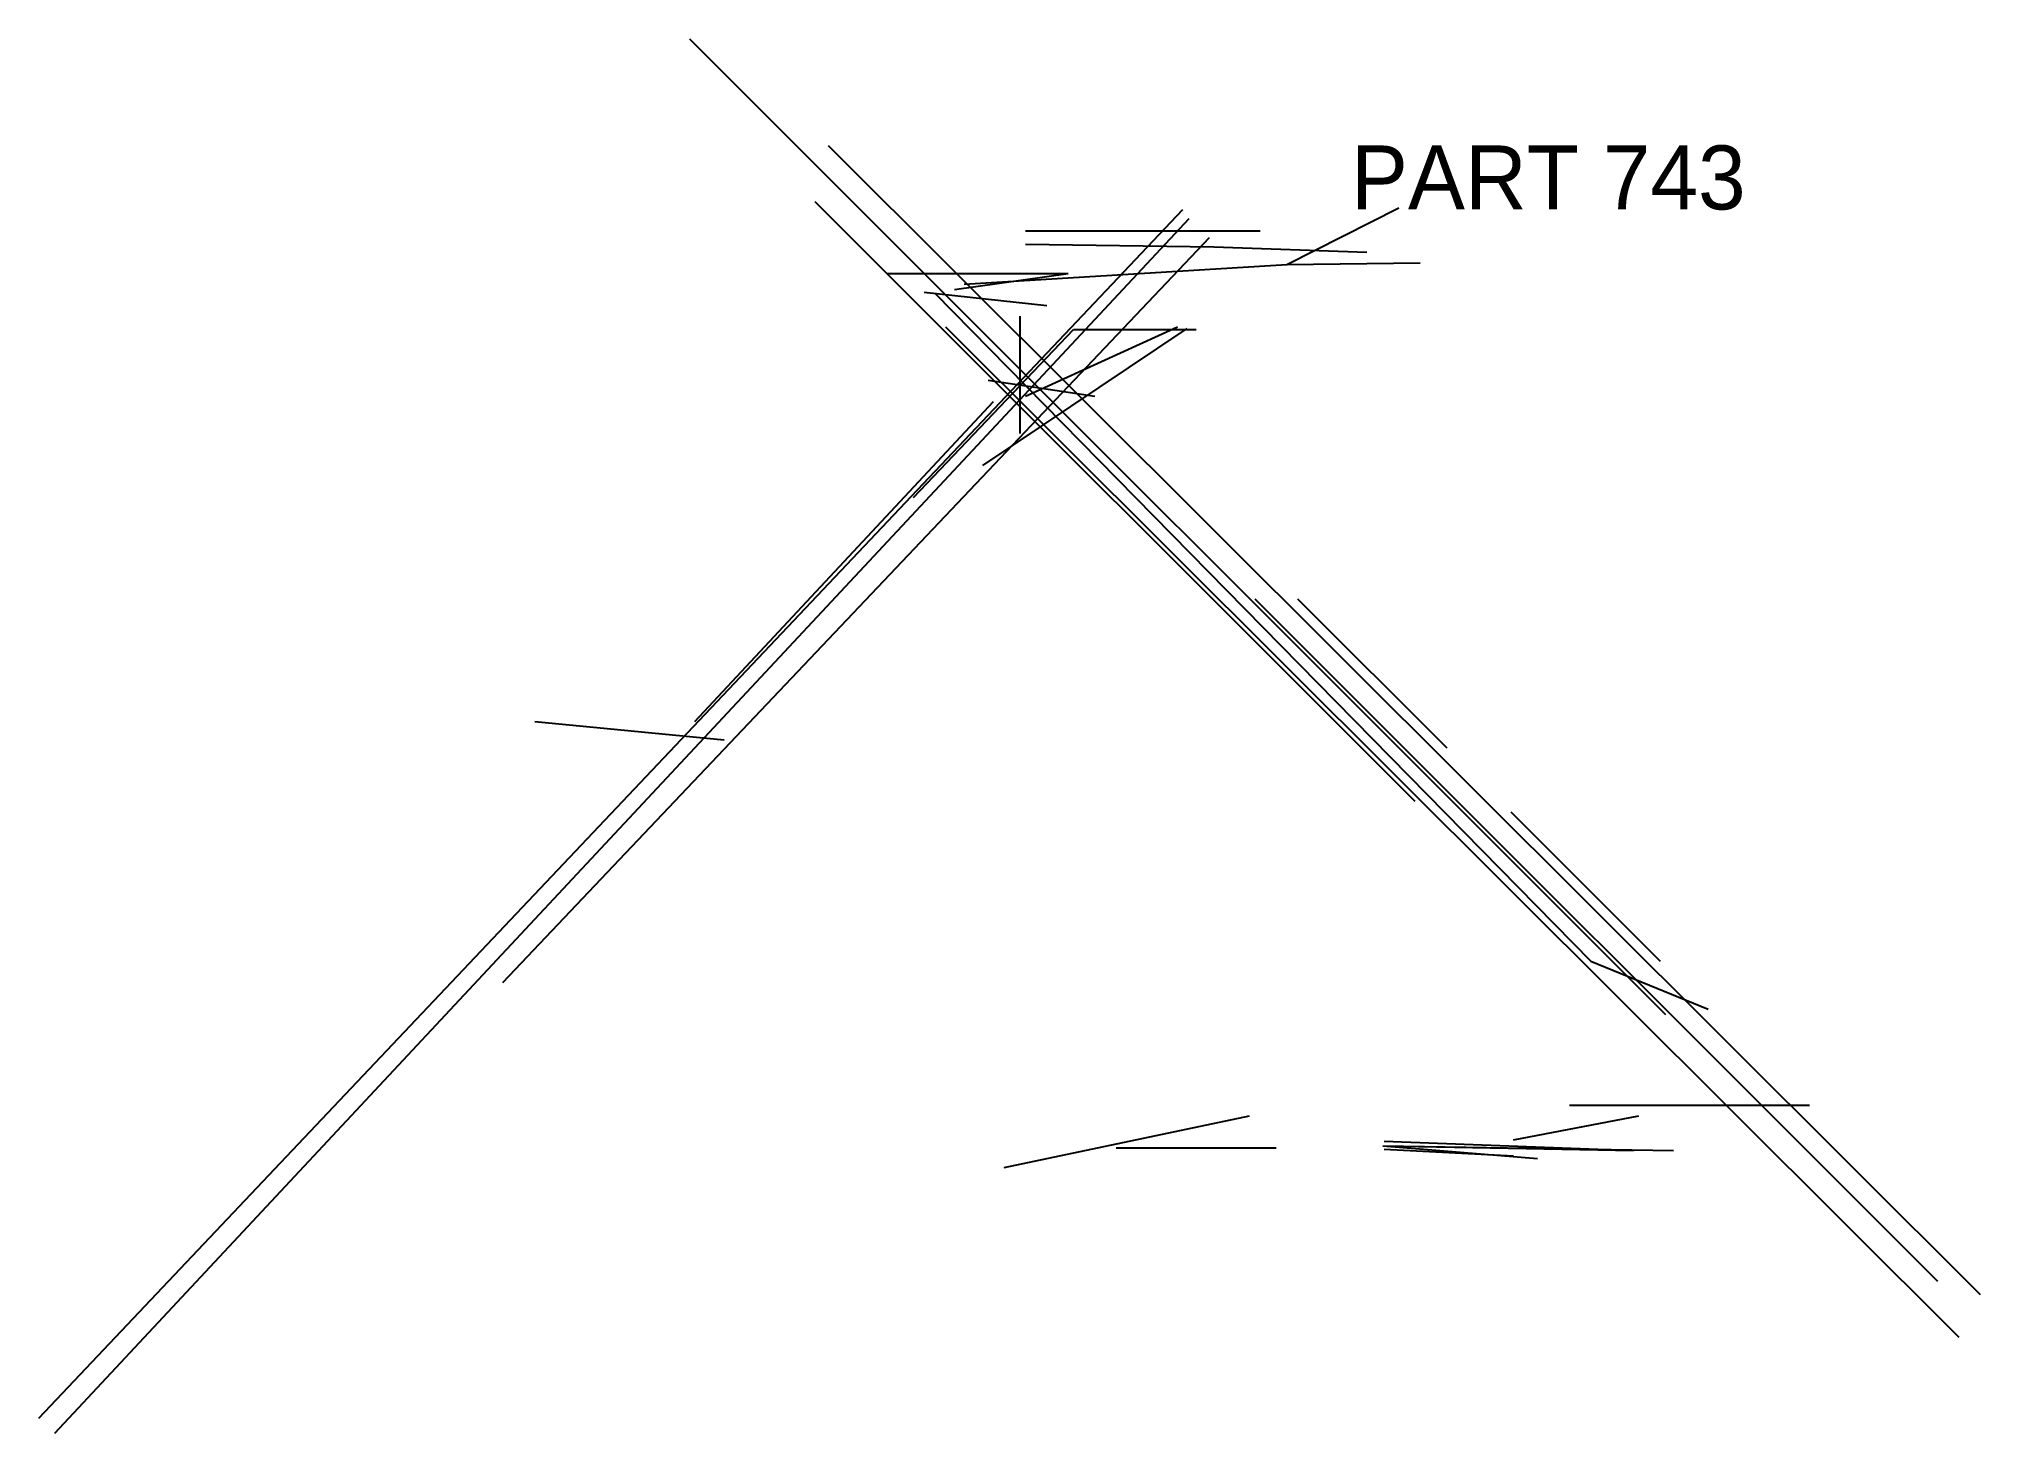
# Model space of a CAD drawing. Header units: millimetres. Extents: x 1101 to 1465, y 482 to 743.
import ezdxf

# ---------------------------------------------------------------- set-up
doc = ezdxf.new("R2010")
doc.units = ezdxf.units.MM
doc.layers.add('ANNOTATIONS', color=3, linetype='Continuous')
doc.layers.add('GEOMETRY', color=7, linetype='Continuous')

msp = doc.modelspace()

# ---------------------------------------------------------------- linework, layer by layer
at = {"layer": 'GEOMETRY'}
for p, q in [((1223, 743), (1406, 560)), ((1249, 723), (1465, 507.5)), ((1101, 484.33), (1315.5, 711)), ((1246.5, 712.5), (1359, 600)), ((1335, 700.67), (1356, 711.33)), ((1104, 481.5), (1316.67, 709.33)), ((1286, 707), (1330, 707)), ((1188, 566), (1320.5, 705.75)), ((1286, 704.5), (1321.33, 704)), ((1321.33, 704), (1350, 703)), ((1260, 699), (1294, 699)), ((1272.67, 696), (1294, 699)), ((1274.5, 697), (1335, 700.67)), ((1335, 700.67), (1360, 701)), ((1267, 695.5), (1290, 693)), ((1269, 695.33), (1392, 570)), ((1265, 657), (1295, 688.5)), ((1271, 689), (1461, 499.5)), ((1278, 663), (1316.33, 688.67)), ((1285, 669), (1285, 691)), ((1286, 676), (1314.5, 689)), ((1295, 688.5), (1318, 688.5)), ((1279, 679), (1299, 676)), ((1224, 615), (1280, 675)), ((1329, 638), (1457, 510)), ((1337, 638), (1365, 610)), ((1194, 615), (1229.5, 611.5)), ((1377, 598), (1405, 570)), ((1392, 570), (1414, 561)), ((1388, 543), (1433, 543)), ((1282, 531.33), (1328, 541)), ((1377.5, 536.5), (1401, 541)), ((1353, 535.4), (1382, 533)), ((1353, 535.4), (1407.5, 534.5)), ((1353, 535.4), (1400, 534.5)), ((1353.25, 536.25), (1400, 534.5)), ((1303, 535), (1333, 535)), ((1353.25, 534.75), (1377.5, 533.5))]:
    msp.add_line(p, q, dxfattribs=at)

# ---------------------------------------------------------------- texts
at = {"layer": 'ANNOTATIONS'}
msp.add_text('PART 743', height=12, dxfattribs=at).set_placement((1347, 711))

doc.saveas('drawing.dxf')
